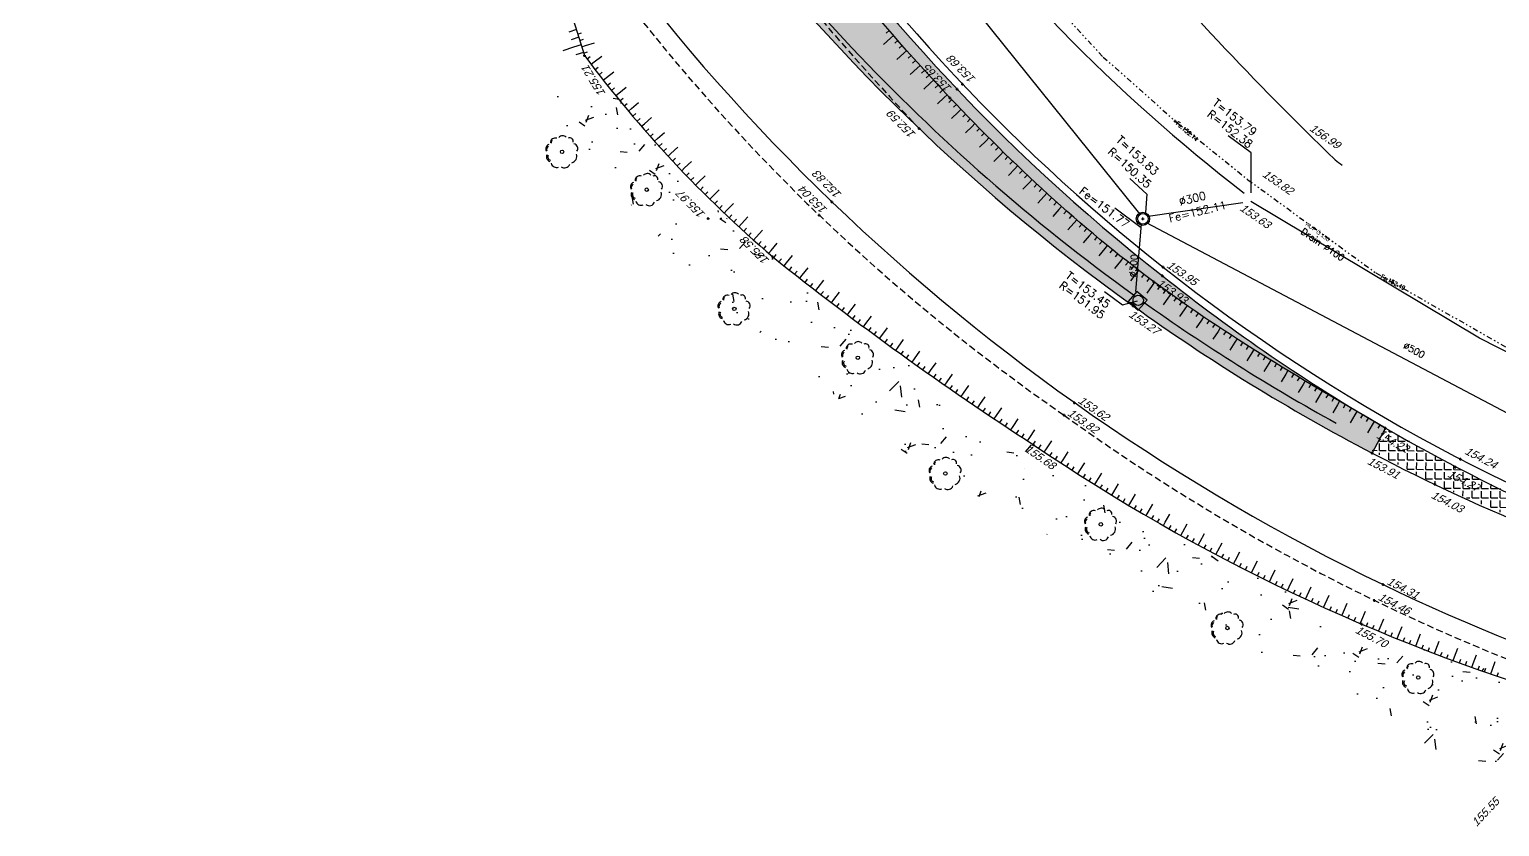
# Model space of a CAD drawing. Header units: metres. Extents: x 1633075 to 1634601, y 8175308 to 8177203.
# Drawn here: x 1633839.8 to 1633950.1, y 8175805.4 to 8175865.3 of the extents above; entities that cross this region are included whole.
import ezdxf

# ---------------------------------------------------------------- set-up
doc = ezdxf.new("R2010")
doc.units = ezdxf.units.M
doc.header["$LTSCALE"] = 2
doc.header["$PDMODE"] = 2
doc.header["$PDSIZE"] = 0.1
for name, pattern in [('211', [0.5, 0.2, -0.1, 0, -0.1, 0, -0.1]), ('31', [2, 1, 1]), ('CACHE', [0.375, 0.25, -0.125]), ('CONTINU', [0])]:
    doc.linetypes.add(name, pattern=pattern)
for name, color, linetype in [('C15785 - BET-LAV', 252, 'Continuous'), ('C15785 - BORDURES', 7, 'CONTINU'), ('C15785 - BTALUS', 3, 'CACHE'), ('C15785 - DBA', 252, 'Continuous'), ('C15785 - EAUP', 5, 'CONTINU'), ('C15785 - EP', 4, 'Continuous'), ('C15785 - HTALUS', 7, 'Continuous'), ('C15785 - POINT 2D', 7, 'Continuous'), ('C15785 - Talus', 7, 'Continuous'), ('C15785 - VEGET', 3, 'Continuous'), ('C15785 - Z', 7, 'Continuous')]:
    doc.layers.add(name, color=color, linetype=linetype)
doc.styles.add('SIMPLEX', font='simplex_.ttf', dxfattribs={"height": 0.6})
doc.styles.get("Standard").update_dxf_attribs({"font": 'arial.ttf'})

# ---------------------------------------------------------------- blocks, each defined once
blk = doc.blocks.new('BL19')
at = {"color": 0}
for p, q in [((0.5, 1), (-0.5, 1)), ((-0.5, 1), (-0.5, 0)), ((-0.5, 0), (0.5, 0)), ((0.5, 0), (0.5, 1))]:
    blk.add_line(p, q, dxfattribs=at)
for centre, major_axis, ratio, start_param, end_param in [((0.007987056290517103, -0.967128892345943), (0.7419283081162399, 0.7419283081162398), 0.9999999999999996, 0.3871549074017923, 1.183656473595088), ((0.0094878006115664, 0.5538466635999967), (-0.2749859704721065, 0.2749859704721066), 0.9999999999999997, 3.926990816987241, 10.21017612416683)]:
    blk.add_ellipse(centre, major_axis=major_axis, ratio=ratio, start_param=start_param, end_param=end_param, dxfattribs=at)
blk = doc.blocks.new('TALB150A')
blk.add_line((-5.684341886080801e-14, -0.6000000000000796), (-5.684341886080801e-14, -1.450000000000074))
blk = doc.blocks.new('TALB150B')
blk.add_line((0, 0), (-5.684341886080801e-14, -0.6000000000000796))
blk = doc.blocks.new('TALH100A')
blk.add_line((-2.842170943040401e-14, 0.2999999999999545), (-2.842170943040401e-14, 0.9999999999999432))
blk = doc.blocks.new('TALH100B')
blk.add_line((0, 0), (-2.842170943040401e-14, 0.3000000000000398))
blk = doc.blocks.new('ARBN')
blk.add_circle((0, 0), 0.05166912250937725)
for centre, radius, start, end in [((-0.08813382488631305, 0.2696814496688376), 0.1936601571511604, 62.92893464204586, 157.9234280122116), ((0.1585353931734517, 0.2880308324540692), 0.1619728398725714, 10.55147989646726, 118.768402535106), ((-0.3810020533201168, -0.07935809514333414), 0.1056654373305003, 125.554758999106, 253.3511839663713), ((-0.3126500029450767, 0.1492486390419572), 0.140885662000573, 102.3805648393203, 218.151866238995), ((0.3298562606091764, 0.1153488557991977), 0.1628429723008049, 331.4172107930976, 69.76137980675432), ((-0.2360595878422487, -0.2367818182905239), 0.1502500638533923, 182.299654709591, 276.8337978166045), ((-0.02658141235889389, -0.3353766432625207), 0.1466709214631529, 208.1993043178909, 316.9403264041114), ((0.006541871729211834, -0.3804569250353325), 0.06889076082943216, 259.4414286052496, 333.9218880594807), ((0.2020292260810379, -0.3036712558201771), 0.1365100316632688, 247.1419182639337, 348.9634276234216), ((0.2211296584169986, -0.2921749988505553), 0.1037072344353969, 254.3160041571896, 338.7252898662854), ((0.3422368134760632, -0.1061043129320751), 0.1040025391998304, 287.3579725477523, 32.93910348694094), ((0.3350811140043675, -0.1053584582410849), 0.151315357067356, 294.7171927993156, 29.50613634678164)]:
    blk.add_arc(centre, radius, start, end)
blk = doc.blocks.new('TAMPON')
blk.add_circle((0, 0), 0.5000000000000081)
blk = doc.blocks.new('T1')
at = {"linetype": '31'}
blk.add_point((0, 0), dxfattribs=at)

msp = doc.modelspace()

# ---------------------------------------------------------------- hatches: boundary and pattern name
at = {"layer": 'C15785 - BET-LAV'}
h = msp.add_hatch(dxfattribs=at)
h.set_pattern_fill('ANGLE', color=256, scale=0.1, angle=-0.4999728602481609, style=0)
h.set_pattern_definition([(359.5000271397518, (1050220.127882118, 8061047.713921684), (0.006095154194109408, 0.6984734061475427), [0.508, -0.1905]), (89.50002713975184, (1050220.127882118, 8061047.713921684), (-0.6984734061475427, 0.00609515419410945), [0.508, -0.1905])])
h.paths.add_polyline_path([(1633974.133979173, 8175820.955711443), (1633966.688207924, 8175822.888990422), (1633960.831692564, 8175824.706602063), (1633952.587398763, 8175827.94375839), (1633945.186129218, 8175831.164901488), (1633940.49505983, 8175833.634931774), (1633941.556681527, 8175835.334507509), (1633946.822237718, 8175832.381607512), (1633952.480022768, 8175829.700479814), (1633957.947888329, 8175827.155915347), (1633961.709004678, 8175825.728967798), (1633967.640770837, 8175823.558655545), (1633973.309566405, 8175821.829912316), (1633974.206396467, 8175821.670617964)])
at = {"layer": 'C15785 - VEGET'}
h = msp.add_hatch(dxfattribs=at)
h.set_pattern_fill('AR-SAND', color=256, scale=0.06, angle=-0.4999728602481609, style=0)
h.set_pattern_definition([(37.00002713975184, (1050220.127882118, 8061047.713921684), (-0.07037432165777378, 2.9372053422972), [0, -2.31648, 0, -2.5908, 0, -2.4765]), (7.000027139751841, (1050220.127882118, 8061047.713921684), (2.734567372090471, 4.277251446369061), [0, -1.24968, 0, -2.08788, 0, -0.8001]), (327.0000271397518, (1050218.253433486, 8061047.730278862), (4.745848775445873, -0.0327907102531043), [0, -0.7619999999999999, 0, -2.7432, 0, -3.5814]), (317.0000271397518, (1050218.253433486, 8061047.730278862), (4.592836060792276, 1.297547969350682), [0, -0.3809999999999999, 0, -1.79832, 0, -2.0574])])
h.paths.add_polyline_path([(1633876.173965175, 8175919.19665047, 0.0176909551812648), (1633873.26502008, 8175928.154375158, 0.00393375901130375), (1633871.895551163, 8175931.961908477), (1633863.484894207, 8175931.575973542, -0.008362793650172782), (1633866.332762182, 8175923.685696334, -0.02367538296582344), (1633867.774529314, 8175919.297948331, 0.02341533566473241), (1633878.122754212, 8175895.212732092, 0.03461962007728092), (1633889.411985875, 8175877.312540002, 0.0792420508653723), (1633922.594053573, 8175844.514742563, 0.03548567988739168), (1633940.50834979, 8175833.469000768), (1633941.521716828, 8175835.340229307, -0.03686657391924386), (1633924.781822815, 8175846.770737851, -0.0820364816967613), (1633893.639546981, 8175880.68177836, -0.0729392642208358)])
h = msp.add_hatch(dxfattribs=at)
h.set_pattern_fill('AR-CONC', color=256, scale=0.035, angle=-0.4999728602481609, style=0)
h.set_pattern_definition([(49.50002713975183, (1050220.127882118, 8061047.713921684), (6.371352654416619, -0.6134881683319738), [0.6667500000000001, -7.334250000000001]), (354.5000271397518, (1050220.127882118, 8061047.713921684), (-1.175100923573329, 6.697491496471878), [0.5334, -5.867399999999999]), (99.95102713975183, (1050220.658826224, 8061047.662797936), (5.196274516999495, 6.083972694835725), [0.5666500000000001, -6.233150000000001]), (45.68422713975185, (1050220.143397056, 8061049.491853991), (9.474564967000285, -1.554216290808941), [1.000125, -11.001375]), (96.1356271397518, (1050220.932943442, 8061049.362336929), (8.384398628298992, 8.587058608628915), [0.849975, -9.349725000000001]), (350.6840271397518, (1050220.143397056, 8061049.491853991), (8.384411491194019, 8.587043164767703), [0.8001, -8.801100000000002]), (20.50002713975184, (1050221.028484475, 8061049.039613444), (5.27508562677303, -3.625461902963208), [0.66675, -7.33425]), (325.5000271397519, (1050221.028484475, 8061049.039613444), (2.219241883372662, 6.427458283721534), [0.5334, -5.867399999999999]), (70.95142713975186, (1050221.468072386, 8061048.737492571), (7.494313026502943, 2.802010861562338), [0.5666499999999999, -6.233149999999999]), (37.00002713975184, (1050220.127882118, 8061047.713921684), (0.1339211354867584, 2.958370389901835), [0, -5.79628, 0, -5.956300000000001, 0, -5.889625000000001]), (7.000027139751841, (1050220.127882118, 8061047.713921684), (2.369195513627876, 3.485779085453286), [0, -3.39598, 0, -5.66293, 0, -2.244725]), (327.0000271397518, (1050218.145487596, 8061047.73122084), (4.743740521751058, -0.2419094230512623), [0, -2.2225, 0, -6.934200000000001, 0, -9.20115]), (317.0000271397518, (1050217.256521443, 8061047.738978309), (5.192089518912081, 0.8446528502552583), [0, -2.88925, 0, -4.605020000000001, 0, -6.53415])])
h.paths.add_polyline_path([(1633881.442360567, 8175863.294549785), (1633878.701927675, 8175859.143292597), (1633889.881435968, 8175846.438775501), (1633905.969409604, 8175833.027898725), (1633928.176261265, 8175820.625266005), (1633950.993382243, 8175808.100541878), (1633955.726392497, 8175813.123432573), (1633955.273754267, 8175815.000453786), (1633939.724341467, 8175820.636353498), (1633927.560806497, 8175826.204240298), (1633915.104894829, 8175834.100696937), (1633907.086374756, 8175839.255281716), (1633899.825394682, 8175844.361429721), (1633895.55606691, 8175848.186817517), (1633889.015390817, 8175853.745098541)])

# ---------------------------------------------------------------- linework, layer by layer
at = {"layer": 'C15785 - BET-LAV'}
msp.add_lwpolyline([(1633940.50834979, 8175833.469000768), (1633941.521716828, 8175835.340229307)], dxfattribs=at)
at = {"layer": 'C15785 - BORDURES'}
for centre, radius, start, end in [((1634008.842834521, 8175965.143417065), 156.7767238395736, 207.8804559898846, 226.0217336463407), ((1634008.826740803, 8175964.942080393), 148.1175885688729, 216.2721547826215, 234.3952250019512), ((1634010.697264127, 8175967.578468909), 159.8170814289028, 226.149510111879, 244.2781575995102), ((1634009.271514938, 8175965.040872221), 148.4571663438899, 234.2778566554662, 242.4071643271236), ((1634009.271514938, 8175965.040872221), 148.4571663438899, 242.4071643271236, 253.4353350196711), ((1634009.182793903, 8175964.387681709), 156.2851814858794, 244.2706765769376, 260.0963121089568)]:
    msp.add_arc(centre, radius, start, end, dxfattribs=at)
at = {"layer": 'C15785 - BTALUS'}
for centre, radius, start, end in [((1634110.670821326, 8176048.59884287), 279.4076614910987, 217.7526141328965, 223.059693777492), ((1634001.60771147, 8175958.115186962), 148.0775192424687, 215.9777512128846, 235.3451824397075), ((1634009.209968603, 8175963.697297046), 157.0223998114847, 234.2214703934405, 250.7336776664017)]:
    msp.add_arc(centre, radius, start, end, dxfattribs=at)
at = {"layer": 'C15785 - DBA'}
for centre, radius, start, end in [((1634011.856541476, 8175957.991297772), 141.2516179698147, 213.1831941138988, 231.9425626368476), ((1634012.72801677, 8175958.705827842), 141.8126020911717, 213.3805425627474, 231.7035301457735), ((1634010.559104029, 8175954.41794383), 137.6432451213502, 231.4508648702259, 239.8962364708492), ((1634011.830001213, 8175957.634167621), 140.4150256407942, 231.7201110807995, 251.7890390409307), ((1634010.559104029, 8175954.41794383), 137.6432451213502, 239.8962364708492, 251.8482674545146)]:
    msp.add_arc(centre, radius, start, end, dxfattribs=at)
at = {"layer": 'C15785 - EAUP', "linetype": '211'}
msp.add_lwpolyline([(1633871.45956627, 8175957.5622493, -0.015597), (1633878.19184945, 8175942.16790235, -0.002104), (1633884.992922755, 8175923.499509454), (1633887.650635028, 8175914.823895116), (1633890.605439884, 8175907.248360007), (1633894.478976976, 8175898.634163862), (1633899.027139187, 8175890.403275505), (1633903.619266312, 8175883.213648325), (1633907.709579027, 8175877.529882391), (1633913.495886826, 8175870.577331398), (1633920.333997737, 8175863.187078834), (1633925.747204213, 8175858.384756049), (1633931.191777108, 8175853.981177025), (1633940.775551561, 8175846.996534474), (1633950.5837747, 8175841.410077497)], format="xyb", dxfattribs=at)
at = {"layer": 'C15785 - EP'}
for p, q in [((1633923.076003638, 8175851.420773839), (1633889.240915589, 8175893.543216988)), ((1633923.70436529, 8175851.237878167), (1633930.804788564, 8175852.267065205, 153.7933624043117)), ((1633923.197504035, 8175850.365819992), (1633921.220308603, 8175851.837102993)), ((1633922.793633185, 8175845.604398874), (1633923.220465599, 8175850.636524541)), ((1633972.850463556, 8175824.706108114), (1633923.58955306, 8175850.747700033))]:
    msp.add_line(p, q, dxfattribs=at)
at = {"layer": 'C15785 - EP', "flags": 128}
for points in [[(1633916.420877902, 8175865.998495869), (1633917.213209773, 8175865.178406294), (1633918.012784249, 8175864.364635277), (1633918.819549974, 8175863.557247884), (1633919.633460364, 8175862.756305013), (1633920.453401911, 8175861.962878633), (1633921.283447572, 8175861.179628116), (1633922.121458943, 8175860.402065365), (1633922.966341565, 8175859.631246864), (1633923.81803736, 8175858.867240401), (1633924.676499025, 8175858.11009692), (1633925.54166183, 8175857.359884249), (1633926.413475897, 8175856.616659254), (1633927.291889426, 8175855.880474998), (1633928.176834605, 8175855.151397835), (1633929.068264958, 8175854.429480105), (1633929.966112393, 8175853.714783237), (1633930.901662063, 8175852.982845717)], [(1633931.424282566, 8175852.99704155), (1633931.443906755, 8175855.986669709), (1633929.715469301, 8175857.272845372)], [(1633922.346748375, 8175854.072671182), (1633923.619087105, 8175852.895351596), (1633923.512432725, 8175851.51467022)], [(1633955.789469286, 8175838.420073892), (1633948.570099772, 8175842.084014739), (1633931.420391807, 8175852.336648468)], [(1633920.440630245, 8175845.582126252), (1633921.773996699, 8175844.589933288), (1633922.918519785, 8175844.890656762)]]:
    msp.add_lwpolyline(points, dxfattribs=at)
at = {"layer": 'C15785 - EP'}
msp.add_circle((1633923.317079204, 8175851.04668209), 0.4, dxfattribs=at)
for radius, start, end in [(148.2999904516458, 212.379504786439, 234.1944926474536), (148.2999904516574, 234.4985391771272, 241.1169875787362)]:
    msp.add_arc((1634009.438184445, 8175965.570378922), radius, start, end, dxfattribs=at)
at = {"layer": 'C15785 - HTALUS'}
msp.add_lwpolyline([(1633762.489832823, 8176040.694291003, -0.05205411728073604), (1633791.410131908, 8176019.516124372, -0.05777829676713876), (1633823.522133108, 8175984.652585711, -0.05309157021593706), (1633847.764298709, 8175943.195468687, -0.01163730133999789), (1633857.504520354, 8175918.53953619), (1633856.514372114, 8175911.650914015), (1633857.21707117, 8175906.685593177), (1633862.493710864, 8175905.131489723, 0.03840078626314156), (1633876.920957178, 8175877.707552574), (1633881.442360567, 8175863.294549785, 0.05574299518658828), (1633895.55606691, 8175848.186817517, 0.02448164180367393), (1633915.104894829, 8175834.100696937, 0.07651651151680827), (1633955.273754267, 8175815.000453786), (1633955.726392497, 8175813.123432573), (1633950.993382243, 8175808.100541878)], format="xyb", dxfattribs=at)
at = {"layer": 'C15785 - HTALUS', "flags": 128}
msp.add_lwpolyline([(1633891.108136, 8175933.977179), (1633894.606481886, 8175924.447007094), (1633895.487134743, 8175921.309202997), (1633900.971814487, 8175904.058686567, 0.09601277474787358), (1633920.627755886, 8175873.712012224, 0.02468383364235801), (1633937.725185, 8175855.475828, 0.001345975611540915), (1633938.26093138, 8175855.077332615, 0.001345975611540915)], format="xyb", dxfattribs=at)
at = {"layer": 'C15785 - HTALUS'}
msp.add_spline([(1633941.521716828, 8175835.340229307), (1633924.143876597, 8175846.321287495), (1633908.847818601, 8175860.133287705), (1633892.879618548, 8175880.197208681), (1633883.397512142, 8175897.291358583), (1633871.933496491, 8175927.870983326), (1633863.325613216, 8175950.187304505), (1633850.8927077, 8175973.31207171), (1633838.350882208, 8175992.57895698), (1633817.917748953, 8176017.723626059), (1633802.257570014, 8176032.422092477), (1633785.952238632, 8176045.344833049), (1633766.956009015, 8176055.861911334), (1633741.614254158, 8176061.18464478), (1633720.964490072, 8176060.288528722)], degree=3, dxfattribs=at)
at = {"layer": 'C15785 - POINT 2D'}
for p in [(1633881.442360567, 8175863.294549785), (1633909.794796911, 8175861.15806333), (1633908.847818601, 8175860.133287705), (1633909.382435497, 8175860.774647024), (1633906.52363568, 8175857.830480995), (1633899.979357371, 8175852.326377215), (1633890.710947079, 8175851.059205691), (1633890.710947079, 8175851.059205691), (1633899.031544894, 8175851.320609593), (1633923.317079204, 8175851.04668209), (1633895.55606691, 8175848.186817517), (1633924.781822817, 8175846.770737849), (1633924.842396677, 8175847.409233587), (1633924.143876597, 8175846.321287495), (1633922.594053568, 8175844.514742566), (1633918.197500834, 8175837.2508306), (1633917.406240887, 8175836.307699276), (1633941.521716828, 8175835.340229307), (1633915.104894829, 8175834.100696937), (1633940.50834979, 8175833.469000768), (1633946.771288949, 8175832.403309399), (1633947.138589338, 8175833.009127378), (1633945.222151968, 8175831.13377893), (1633941.336241117, 8175823.597400697), (1633940.678934093, 8175822.419091538), (1633939.724341467, 8175820.636353498)]:
    msp.add_point(p, dxfattribs=at)

# ---------------------------------------------------------------- block references
at = {"layer": 'C15785 - EAUP', "rotation": 233.4802501261011}
msp.add_blockref('T1', (1633925.747204213, 8175858.384756049), dxfattribs=at)
at = {"layer": 'C15785 - EP'}
for name, p, rotation in [('TAMPON', (1633923.317079204, 8175851.04668209), 359.5000271160415), ('BL19', (1633922.594053568, 8175844.514742566), 319.2335579984967)]:
    msp.add_blockref(name, p, dxfattribs=dict(at, rotation=rotation))
at = {"layer": 'C15785 - Talus'}
for name, p, rotation in [('TALB150B', (1633880.83168041, 8175865.241231834), 287.4168019072252), ('TALB150B', (1633881.011272775, 8175864.668740277), 287.4168019072252), ('TALH100B', (1633880.935506342, 8175864.910263034), 287.4168019072252), ('TALH100B', (1633881.085166647, 8175864.433186737), 287.4168019072252), ('TALH100A', (1633881.234826951, 8175863.95611044), 287.4168019072252), ('TALH100A', (1633904.610370723, 8175864.79664824), 131.1135187703151), ('TALH100B', (1633904.28221946, 8175865.173869596), 130.9274592632197), ('TALH100B', (1633904.610370723, 8175864.79664824), 131.1135187703151), ('TALH100B', (1633904.939743666, 8175864.420490519), 131.2987098054425), ('TALB150A', (1633881.19086514, 8175864.096248721), 287.4168019072252), ('TALB150B', (1633881.19086514, 8175864.096248721), 287.4168019072252), ('TALB150B', (1633881.370457506, 8175863.523757164), 287.4168019072252), ('TALH100B', (1633881.234826951, 8175863.95611044), 287.4168019072252), ('TALH100B', (1633881.384487255, 8175863.479034143), 287.4168019072252), ('TALH100B', (1633881.625902116, 8175863.04889289), 306.8595474652722), ('TALH100A', (1633881.926903692, 8175862.64964679), 307.1675525350208), ('TALH100A', (1633905.602129655, 8175863.671348782), 131.6665005832757), ('TALH100B', (1633905.270332051, 8175864.045392115), 131.4830359469661), ('TALH100B', (1633905.602129655, 8175863.671348782), 131.6665005832757), ('TALH100B', (1633905.935130258, 8175863.298356347), 131.8491072821279), ('TALH100B', (1633881.926903692, 8175862.64964679), 307.1675525350208), ('TALH100B', (1633882.230047137, 8175862.252024544), 307.4755575618065), ('TALH100A', (1633882.842724529, 8175861.461697536), 308.0915676353651), ('TALH100A', (1633906.604699365, 8175862.555525747), 132.2117520452368), ('TALH100B', (1633906.269327647, 8175862.926410708), 132.0308595082548), ('TALH100B', (1633906.604699365, 8175862.555525747), 132.2117520452368), ('TALH100B', (1633906.941223281, 8175862.185714618), 132.3917801168762), ('TALH100B', (1633882.53532369, 8175861.856037646), 307.7835625880934), ('TALH100B', (1633882.842724529, 8175861.461697536), 308.0915676353651), ('TALH100B', (1633883.152240772, 8175861.069015612), 308.3995726584125), ('TALH100A', (1633907.617710706, 8175861.449287299), 132.7492626158714), ('TALH100B', (1633907.278895146, 8175861.816970645), 132.5709486705905), ('TALH100B', (1633907.617710706, 8175861.449287299), 132.7492626158714), ('TALH100B', (1633907.957666171, 8175861.082657687), 132.9267271010293), ('TALH100B', (1633883.463863473, 8175860.678003221), 308.707577709166), ('TALH100B', (1633883.777583627, 8175860.288671662), 309.015582763467), ('TALH100A', (1633883.777583627, 8175860.288671662), 309.015582763467), ('TALH100B', (1633884.093392169, 8175859.901032186), 309.3235878026414), ('TALH100A', (1633908.640981523, 8175860.352532946), 133.279127703533), ('TALH100B', (1633908.298761124, 8175860.717071457), 133.1033488743654), ('TALH100B', (1633908.640981523, 8175860.352532946), 133.279127703533), ('TALH100B', (1633908.984314037, 8175859.989046142), 133.454376596524), ('TALH100B', (1633884.411279972, 8175859.515095997), 309.6315928203673), ('TALH100B', (1633884.73123785, 8175859.130874245), 309.9395978523826), ('TALH100A', (1633884.73123785, 8175859.130874245), 309.9395978523826), ('TALH100B', (1633885.053256556, 8175858.748378035), 310.2476029076404), ('TALH100A', (1633909.674341974, 8175859.265269459), 133.8128382299563), ('TALH100B', (1633909.328762542, 8175859.626617588), 133.6320359315638), ('TALH100B', (1633909.674341974, 8175859.265269459), 133.8128382299563), ('TALH100B', (1633910.021069458, 8175858.905023606), 133.9967968442573), ('TALH100B', (1633885.377326786, 8175858.36761842), 310.5556079502293), ('TALH100B', (1633885.703439173, 8175857.988606404), 310.8636129849027), ('TALH100A', (1633885.703439173, 8175857.988606404), 310.8636129849027), ('TALH100B', (1633886.031584294, 8175857.611352937), 311.1716180370926), ('TALH100A', (1633910.718042521, 8175858.187921376), 134.374240381705), ('TALH100B', (1633910.368964591, 8175858.545899495), 134.1839266018453), ('TALH100B', (1633910.718042521, 8175858.187921376), 134.374240381705), ('TALH100B', (1633911.068318368, 8175857.831113642), 134.5677511769691), ('TALH100B', (1633886.361752666, 8175857.235868924), 311.4796230674218), ('TALH100B', (1633886.693934748, 8175856.862165215), 311.7876280966127), ('TALH100A', (1633886.693934748, 8175856.862165215), 311.7876280966127), ('TALH100B', (1633887.028120941, 8175856.490252609), 312.0956331351071), ('TALH100A', (1633911.772522724, 8175857.121109061), 134.9644159097595), ('TALH100B', (1633911.419806812, 8175857.475501245), 134.7644719525019), ('TALH100B', (1633911.772522724, 8175857.121109061), 134.9644159097595), ('TALH100B', (1633912.126480863, 8175856.767962188), 135.1675963658615), ('TALH100B', (1633887.364301586, 8175856.120141854), 312.4036381933826), ('TALH100B', (1633887.70246697, 8175855.751843643), 312.7116432136019), ('TALH100A', (1633887.70246697, 8175855.751843643), 312.7116432136019), ('TALH100B', (1633888.042607319, 8175855.385368623), 313.0196482823333), ('TALH100A', (1633912.838182562, 8175856.065505646), 135.5837203864716), ('TALH100B', (1633912.48169593, 8175856.416085898), 135.3740266891294), ('TALH100B', (1633912.838182562, 8175856.065505646), 135.5837203864716), ('TALH100B', (1633913.195959172, 8175855.716243329), 135.7966931513016), ('TALH100B', (1633888.384712805, 8175855.020727382), 313.327653308451), ('TALH100B', (1633888.72877354, 8175854.657930458), 313.6356583483129), ('TALH100A', (1633888.72877354, 8175854.657930458), 313.6356583483129), ('TALH100B', (1633889.074779583, 8175854.296988335), 313.9436633853584), ('TALH100A', (1633913.915462231, 8175855.021755239), 136.2325439226621), ('TALH100B', (1633913.555048017, 8175855.368317359), 136.0129633601505), ('TALH100B', (1633913.915462231, 8175855.021755239), 136.2325439226621), ('TALH100B', (1633914.27721458, 8175854.676584899), 136.4554474822519), ('TALH100B', (1633914.640317795, 8175854.332834377), 136.6816866477191), ('TALH100B', (1633889.422720935, 8175853.937911443), 314.2516684321995), ('TALH100B', (1633889.772587541, 8175853.580710161), 314.5596734560193), ('TALH100A', (1633889.772587541, 8175853.580710161), 314.5596734560193), ('TALH100B', (1633890.124369289, 8175853.225394809), 314.8676784897361), ('TALH100A', (1633890.833637497, 8175852.520462914), 315.483688570917), ('TALH100A', (1633915.004784564, 8175853.990531816), 136.9112739318775), ('TALH100B', (1633915.004784564, 8175853.990531816), 136.9112739318775), ('TALH100B', (1633915.370627529, 8175853.649705476), 137.1442216275882), ('TALH100B', (1633915.737859277, 8175853.310383735), 137.3805419037907), ('TALH100B', (1633890.478056015, 8175852.871975656), 315.1756835387915), ('TALH100B', (1633890.833637497, 8175852.520462914), 315.483688570917), ('TALH100B', (1633891.19110346, 8175852.170866743), 315.7916936102744), ('TALH100A', (1633891.911647455, 8175851.477464464), 316.4077037213069), ('TALH100A', (1633916.106492331, 8175852.972595096), 137.620246739267), ('TALH100B', (1633916.106492331, 8175852.972595096), 137.620246739267), ('TALH100B', (1633916.476543528, 8175852.636364223), 137.863350784397), ('TALH100B', (1633916.848034379, 8175852.301711791), 138.1098716078004), ('TALH100B', (1633891.550443574, 8175851.823197244), 316.0996986620784), ('TALH100B', (1633891.911647455, 8175851.477464464), 316.4077037213069), ('TALH100B', (1633892.274704664, 8175851.133678395), 316.7157087239701), ('TALH100A', (1633893.006337047, 8175850.451986073), 317.3317187967581), ('TALH100A', (1633917.22097543, 8175851.96866857), 138.3598194995586), ('TALH100B', (1633917.22097543, 8175851.96866857), 138.3598194995586), ('TALH100B', (1633917.595376779, 8175851.637265733), 138.6132040424296), ('TALH100B', (1633917.971248513, 8175851.307534453), 138.8700344767035), ('TALH100B', (1633892.639604709, 8175850.791848972), 317.0237137772352), ('TALH100B', (1633893.006337047, 8175850.451986073), 317.3317187967581), ('TALH100B', (1633893.374891078, 8175850.114099517), 317.6397238672764), ('TALH100B', (1633893.745256153, 8175849.778199072), 317.9477288890409), ('TALH100A', (1633894.117421568, 8175849.444294443), 318.2557339255418), ('TALH100A', (1633918.348601039, 8175850.979505621), 139.1303199292213), ('TALH100B', (1633918.348601039, 8175850.979505621), 139.1303199292213), ('TALH100B', (1633918.727450442, 8175850.653205252), 139.3940729815956), ('TALH100B', (1633919.10780787, 8175850.328663743), 139.661302519206), ('TALH100B', (1633919.489684376, 8175850.005911589), 139.9320168686349), ('TALH100B', (1633894.117421568, 8175849.444294443), 318.2557339255418), ('TALH100B', (1633894.491376569, 8175849.112395279), 318.5637389884039), ('TALH100B', (1633894.867110349, 8175848.782511172), 318.8717440269216), ('TALH100A', (1633895.244612051, 8175848.454651654), 319.1797490565266), ('TALH100A', (1633919.489684376, 8175850.005911589), 139.9320168686349), ('TALH100B', (1633919.873094398, 8175849.684976486), 140.2062262787501), ('TALH100A', (1633920.644544199, 8175849.048692174), 140.7651485056174), ('TALH100B', (1633920.258045315, 8175849.365892082), 140.4839355330089), ('TALH100B', (1633920.644544199, 8175849.048692174), 140.7651485056174), ('TALH100B', (1633895.244612051, 8175848.454651654), 319.1797490565266), ('TALH100B', (1633895.62582444, 8175848.131191596), 321.4408883319903), ('TALH100B', (1633896.01712339, 8175847.819927969), 321.5572483025937), ('TALH100B', (1633896.409053667, 8175847.509459658), 321.6736082599874), ('TALH100A', (1633896.409053667, 8175847.509459658), 321.6736082599874), ('TALH100B', (1633921.032600862, 8175848.733408228), 141.0498703782856), ('TALH100A', (1633921.813455659, 8175848.10869109), 141.6298801461618), ('TALH100B', (1633921.422235984, 8175848.42006299), 141.3381138297782), ('TALH100B', (1633921.813455659, 8175848.10869109), 141.6298801461618), ('TALH100B', (1633922.206263763, 8175847.799328744), 141.9251681965364), ('TALH100B', (1633896.801613654, 8175847.199787944), 321.7899682426366), ('TALH100B', (1633897.194801732, 8175846.890914103), 321.9063282218187), ('TALH100B', (1633897.58861628, 8175846.582839412), 322.0226881858897), ('TALH100A', (1633897.58861628, 8175846.582839412), 322.0226881858897), ('TALH100A', (1633922.996671276, 8175847.18676839), 142.5263083952165), ('TALH100B', (1633922.600664408, 8175847.49201176), 142.2239760817412), ('TALH100B', (1633922.996671276, 8175847.18676839), 142.5263083952165), ('TALH100B', (1633923.394298304, 8175846.883626789), 142.8321691978112), ('TALH100B', (1633897.983055674, 8175846.275565138), 322.1390481479431), ('TALH100B', (1633898.378118286, 8175845.969092552), 322.2554081128332), ('TALH100B', (1633898.773802488, 8175845.663422915), 322.3717681195508), ('TALH100A', (1633898.773802488, 8175845.663422915), 322.3717681195508), ('TALH100B', (1633899.170106646, 8175845.358557489), 322.4881280886058), ('TALH100A', (1633899.964568295, 8175844.751244296), 322.720848007765), ('TALH100A', (1633924.194420707, 8175846.283797503), 143.4543632578635), ('TALH100B', (1633923.793545953, 8175846.582625322), 143.1415512880754), ('TALH100B', (1633924.194420707, 8175846.283797503), 143.4543632578635), ('TALH100B', (1633924.596917501, 8175845.987156772), 143.7638321582923), ('TALH100B', (1633925.000991097, 8175845.692667539), 144.0656927084557), ('TALH100B', (1633899.567029128, 8175845.054497532), 322.6044880410047), ('TALH100B', (1633899.964568295, 8175844.751244296), 322.720848007765), ('TALH100B', (1633900.362722508, 8175844.448799034), 322.8372080020415), ('TALH100A', (1633901.160869501, 8175843.846337414), 323.0699279229485), ('TALH100A', (1633925.406591208, 8175845.400284145), 144.3599168362146), ('TALH100B', (1633925.406591208, 8175845.400284145), 144.3599168362146), ('TALH100B', (1633925.813668019, 8175845.109960216), 144.6464803533067), ('TALH100B', (1633926.222172479, 8175844.821648514), 144.92536286722), ('TALH100B', (1633926.632056213, 8175844.535301045), 145.1965474495254), ('TALH100B', (1633900.761490125, 8175844.147162992), 322.953567986334), ('TALH100B', (1633901.160869501, 8175843.846337414), 323.0699279229485), ('TALH100B', (1633901.560858989, 8175843.546323542), 323.1862879181526), ('TALH100B', (1633901.96145694, 8175843.247122614), 323.3026478756157), ('TALH100A', (1633902.3626617, 8175842.948735861), 323.4190078591022), ('TALH100A', (1633926.632056213, 8175844.535301045), 145.1965474495254), ('TALH100B', (1633927.043271533, 8175844.250869104), 145.4600205099392), ('TALH100B', (1633927.455771432, 8175843.968303323), 145.7157714077213), ('TALH100A', (1633927.869509587, 8175843.687553707), 145.9637923627457), ('TALH100B', (1633927.869509587, 8175843.687553707), 145.9637923627457), ('TALH100B', (1633928.284440354, 8175843.408569679), 146.2040781821182), ('TALH100B', (1633902.3626617, 8175842.948735861), 323.4190078591022), ('TALH100B', (1633902.764471616, 8175842.651164515), 323.5353678388026), ('TALH100B', (1633903.16688503, 8175842.354409805), 323.6517278118337), ('TALH100B', (1633903.569900282, 8175842.058472953), 323.7680877561253), ('TALH100A', (1633903.569900282, 8175842.058472953), 323.7680877561253), ('TALH100B', (1633928.700518761, 8175843.131300119), 146.4366259346658), ('TALH100A', (1633929.117700505, 8175842.8556934), 146.6614350449533), ('TALH100B', (1633929.117700505, 8175842.8556934), 146.6614350449533), ('TALH100B', (1633929.535941939, 8175842.581697424), 146.8785066683124), ('TALH100B', (1633929.955200063, 8175842.309259653), 147.0878438795787), ('TALH100B', (1633903.973515711, 8175841.76335518), 323.8844477628919), ('TALH100B', (1633904.377729651, 8175841.469057702), 324.0008077159781), ('TALH100B', (1633904.782540435, 8175841.175581736), 324.1171677068637), ('TALH100A', (1633904.782540435, 8175841.175581736), 324.1171677068637), ('TALH100B', (1633905.187946395, 8175840.882928491), 324.2335276700873), ('TALH100A', (1633906.000537146, 8175840.300094984), 324.466247608865), ('TALH100A', (1633930.375432511, 8175842.038327146), 147.2894512504057), ('TALH100B', (1633930.375432511, 8175842.038327146), 147.2894512504057), ('TALH100B', (1633930.79659754, 8175841.768846587), 147.4833347236078), ('TALH100B', (1633931.218654015, 8175841.500764313), 147.6695014392672), ('TALH100B', (1633931.641561389, 8175841.234026344), 147.8479595957956), ('TALH100B', (1633905.593945856, 8175840.591099172), 324.3498876186039), ('TALH100B', (1633906.000537146, 8175840.300094984), 324.466247608865), ('TALH100B', (1633906.407718588, 8175840.009917129), 324.5826076029509), ('TALH100A', (1633907.223845204, 8175839.432045195), 324.8153275402825), ('TALH100A', (1633931.641561389, 8175841.234026344), 147.8479595957956), ('TALH100B', (1633932.065279691, 8175840.968578401), 148.0187183328485), ('TALH100B', (1633932.489769506, 8175840.704365943), 148.1817872957593), ('TALH100A', (1633932.914991958, 8175840.441334177), 148.3371768350126), ('TALH100B', (1633932.914991958, 8175840.441334177), 148.3371768350126), ('TALH100B', (1633933.340908685, 8175840.179428087), 148.4848977827909), ('TALH100B', (1633906.815488501, 8175839.720566802), 324.6989675782841), ('TALH100B', (1633907.223845204, 8175839.432045195), 324.8153275402825), ('TALH100B', (1633907.632787013, 8175839.144353501), 324.9316875175502), ('TALH100B', (1633908.042312241, 8175838.857492905), 325.0480474796046), ('TALH100A', (1633908.452419199, 8175838.571464591), 325.1644074320114), ('TALH100B', (1633933.767481826, 8175839.918592451), 148.6249611072585), ('TALH100A', (1633934.194673992, 8175839.658771859), 148.7573780931071), ('TALH100B', (1633934.194673993, 8175839.658771859), 148.7573780931071), ('TALH100B', (1633934.622448253, 8175839.399910734), 148.8821599561831), ('TALH100B', (1633935.050768104, 8175839.141953342), 148.9993178440523), ('TALH100B', (1633908.452419199, 8175838.571464591), 325.1644074320114), ('TALH100B', (1633908.863106196, 8175838.286269736), 325.2807674033464), ('TALH100B', (1633909.274371538, 8175838.00190952), 325.3971273994146), ('TALH100B', (1633909.686213528, 8175837.718385113), 325.5134873609452), ('TALH100A', (1633909.686213528, 8175837.718385113), 325.5134873609452), ('TALH100A', (1633935.479597455, 8175838.88484381), 149.1088628926836), ('TALH100B', (1633935.479597455, 8175838.88484381), 149.1088628926836), ('TALH100B', (1633935.908900596, 8175838.628526142), 149.2108057826118), ('TALH100B', (1633936.33864218, 8175838.37294423), 149.3051568890632), ('TALH100A', (1633936.768787198, 8175838.118041866), 149.3919262570375), ('TALH100B', (1633936.768787198, 8175838.118041866), 149.3919262570375), ('TALH100B', (1633937.199300951, 8175837.86376275), 149.4711232252744), ('TALH100B', (1633910.098630468, 8175837.435697686), 325.6298473452195), ('TALH100B', (1633910.511620658, 8175837.153848405), 325.7462073217098), ('TALH100B', (1633910.925182393, 8175836.872838431), 325.8625672672958), ('TALH100A', (1633910.925182393, 8175836.872838431), 325.8625672672958), ('TALH100B', (1633911.339313968, 8175836.592668924), 325.9789272546157), ('TALH100A', (1633912.169279803, 8175836.034855929), 326.21164718033), ('TALH100B', (1633937.630149028, 8175837.610050507), 149.5427567246763), ('TALH100A', (1633938.061297278, 8175837.35684869), 149.6068349641344), ('TALH100B', (1633938.061297278, 8175837.35684869), 149.6068349641344), ('TALH100B', (1633938.492711789, 8175837.104100793), 149.6633653760447), ('TALH100B', (1633938.924358858, 8175836.851750257), 149.7123546723906), ('TALH100B', (1633911.754013675, 8175836.313341039), 326.0952872456515), ('TALH100B', (1633912.169279803, 8175836.034855929), 326.21164718033), ('TALH100B', (1633912.58511064, 8175835.757214742), 326.3280071683484), ('TALH100B', (1633913.001504471, 8175835.480418622), 326.4443671421257), ('TALH100A', (1633913.418459579, 8175835.204468713), 326.5607271227781), ('TALH100A', (1633939.356204967, 8175836.59974048), 149.7538088529652), ('TALH100B', (1633939.356204967, 8175836.59974048), 149.7538088529652), ('TALH100B', (1633939.788216755, 8175836.348014821), 149.7877329743278), ('TALH100B', (1633940.220360996, 8175836.096516609), 149.8141311738387), ('TALH100A', (1633940.652604568, 8175835.845189149), 149.833006862115), ('TALH100B', (1633940.652604568, 8175835.845189149), 149.833006862115), ('TALH100B', (1633941.08491443, 8175835.593975729), 149.8443623022343), ('TALH100B', (1633913.418459579, 8175835.204468713), 326.5607271227781), ('TALH100B', (1633913.835974243, 8175834.929366152), 326.6770870796341), ('TALH100B', (1633914.254046742, 8175834.655112073), 326.7934470485761), ('TALH100B', (1633914.672675351, 8175834.381707607), 326.9098070508825), ('TALH100A', (1633914.672675351, 8175834.381707607), 326.9098070508825), ('TALH100B', (1633941.517257593, 8175835.342819625), 149.8481989768689), ('TALH100B', (1633915.091858344, 8175834.109153883), 327.0261670111914), ('TALH100B', (1633915.506118106, 8175833.829179284), 326.007768481834), ('TALH100B', (1633915.921152081, 8175833.55034859), 326.2037523083289), ('TALH100A', (1633915.921152081, 8175833.55034859), 326.2037523083289), ('TALH100B', (1633916.337137384, 8175833.272939175), 326.3997361357079), ('TALH100A', (1633917.171942496, 8175832.722397146), 326.7917037373595), ('TALH100B', (1633916.754069149, 8175832.996954285), 326.5957199481921), ('TALH100B', (1633917.171942496, 8175832.722397146), 326.7917037373595), ('TALH100B', (1633917.590752536, 8175832.449270974), 326.9876875915544), ('TALH100B', (1633918.01049437, 8175832.177578962), 327.1836714204962), ('TALH100A', (1633918.431163087, 8175831.907324291), 327.3796552230658), ('TALH100B', (1633918.431163087, 8175831.907324291), 327.3796552230658), ('TALH100B', (1633918.852753764, 8175831.638510122), 327.5756390576681), ('TALH100B', (1633919.275261468, 8175831.3711396), 327.7716228785667), ('TALH100B', (1633919.698681256, 8175831.105215853), 327.9676066754026), ('TALH100A', (1633919.698681256, 8175831.105215853), 327.9676066754026), ('TALH100A', (1633920.974363533, 8175830.316156296), 328.5555581569014), ('TALH100B', (1633920.123008175, 8175830.840741994), 328.1635905379688), ('TALH100B', (1633920.548237259, 8175830.577721115), 328.3595743512811), ('TALH100B', (1633920.974363533, 8175830.316156296), 328.5555581569014), ('TALH100B', (1633921.401382011, 8175830.056050596), 328.7515419685979), ('TALH100A', (1633922.258075586, 8175829.540228709), 329.1435096131506), ('TALH100B', (1633921.829287698, 8175829.797407058), 328.9475258213965), ('TALH100B', (1633922.258075586, 8175829.540228709), 329.1435096131506), ('TALH100B', (1633922.687740658, 8175829.284518557), 329.3394934313542), ('TALH100B', (1633923.118277888, 8175829.030279594), 329.5354772721943), ('TALH100B', (1633923.549682238, 8175828.777514797), 329.7314610925356), ('TALH100A', (1633923.549682238, 8175828.777514797), 329.7314610925356), ('TALH100B', (1633923.98194866, 8175828.526227119), 329.927444934536), ('TALH100B', (1633924.415072097, 8175828.276419505), 330.1234287617286), ('TALH100B', (1633924.849047482, 8175828.028094875), 330.3194125439347), ('TALH100A', (1633924.849047482, 8175828.028094875), 330.3194125439347), ('TALH100B', (1633925.283869736, 8175827.781256135), 330.5153963833956), ('TALH100A', (1633926.156034492, 8175827.292047858), 330.9073640211893), ('TALH100B', (1633925.719533772, 8175827.535906172), 330.7113801971747), ('TALH100B', (1633926.156034492, 8175827.292047858), 330.9073640211893), ('TALH100B', (1633926.593366791, 8175827.049684047), 331.1033478654087), ('TALH100B', (1633927.031525549, 8175826.808817573), 331.2993316723988), ('TALH100B', (1633927.470505642, 8175826.569451255), 331.4953155183827), ('TALH100A', (1633927.470505642, 8175826.569451255), 331.4953155183827), ('TALH100B', (1633927.910301933, 8175826.331587893), 331.6912993393091), ('TALH100B', (1633928.350909276, 8175826.09523027), 331.8872831367768), ('TALH100B', (1633928.792322516, 8175825.860381152), 332.0832669814044), ('TALH100A', (1633928.792322516, 8175825.860381152), 332.0832669814044), ('TALH100B', (1633929.234536488, 8175825.627043288), 332.2792507932322), ('TALH100B', (1633929.677546019, 8175825.395219406), 332.4752346023483), ('TALH100A', (1633930.121345924, 8175825.16491222), 332.6712184290278), ('TALH100B', (1633930.121345924, 8175825.16491222), 332.6712184290278), ('TALH100B', (1633930.565931012, 8175824.936124424), 332.8672022688511), ('TALH100B', (1633931.01129608, 8175824.708858693), 333.0631860943965), ('TALH100B', (1633931.457435919, 8175824.483117689), 333.2591699074119), ('TALH100A', (1633931.457435919, 8175824.483117689), 333.2591699074119), ('TALH100A', (1633932.800451808, 8175823.815069355), 333.8471213943982), ('TALH100B', (1633931.904345307, 8175824.258904052), 333.4551537339424), ('TALH100B', (1633932.352019016, 8175824.036220406), 333.6511375343575), ('TALH100B', (1633932.800451808, 8175823.815069355), 333.8471213943982), ('TALH100B', (1633933.249638436, 8175823.595453488), 334.0431051846476), ('TALH100B', (1633933.699573645, 8175823.377375374), 334.2390890329608), ('TALH100A', (1633934.15025217, 8175823.160837564), 334.4350728273099), ('TALH100B', (1633934.15025217, 8175823.160837564), 334.4350728273099), ('TALH100B', (1633934.601668739, 8175822.945842591), 334.6310566535656), ('TALH100B', (1633935.053818069, 8175822.732392973), 334.8270405015375), ('TALH100B', (1633935.506694871, 8175822.520491206), 335.0230243126684), ('TALH100A', (1633935.506694871, 8175822.520491206), 335.0230243126684), ('TALH100B', (1633935.960293844, 8175822.310139769), 335.2190081306913), ('TALH100B', (1633936.414609683, 8175822.101341123), 335.4149919622791), ('TALH100A', (1633936.869637073, 8175821.894097712), 335.6109757543186), ('TALH100B', (1633936.869637073, 8175821.894097712), 335.6109757543186), ('TALH100B', (1633937.325370687, 8175821.688411959), 335.8069596160889), ('TALH100B', (1633937.781805196, 8175821.484286273), 336.0029434027519), ('TALH100B', (1633938.238935257, 8175821.281723041), 336.19892722916), ('TALH100A', (1633938.238935257, 8175821.281723041), 336.19892722916), ('TALH100B', (1633938.696755523, 8175821.080724633), 336.3949110533106), ('TALH100A', (1633939.614445236, 8175820.683431678), 336.7868787270024), ('TALH100B', (1633939.155260638, 8175820.881293401), 336.5908948928413), ('TALH100B', (1633939.614445236, 8175820.683431678), 336.7868787270024), ('TALH100B', (1633940.074303944, 8175820.487141779), 336.9828625242325), ('TALH100B', (1633940.534831383, 8175820.292426001), 337.1788463565783), ('TALH100B', (1633940.996022165, 8175820.099286622), 337.3748301591606), ('TALH100A', (1633940.996022165, 8175820.099286622), 337.3748301591606), ('TALH100B', (1633941.457870892, 8175819.907725903), 337.5708140094787), ('TALH100A', (1633942.383520562, 8175819.529349388), 337.9627816524221), ('TALH100B', (1633941.920372162, 8175819.717746084), 337.7667977931169), ('TALH100B', (1633942.383520562, 8175819.529349388), 337.9627816524221), ('TALH100B', (1633942.847310675, 8175819.342538018), 338.1587654677861), ('TALH100B', (1633943.311737073, 8175819.157314162), 338.3547492928316), ('TALH100B', (1633943.776794323, 8175818.973679987), 338.5507331167917), ('TALH100A', (1633943.776794323, 8175818.973679987), 338.5507331167917), ('TALH100B', (1633944.242476983, 8175818.79163764), 338.7467169388265), ('TALH100A', (1633945.175696734, 8175818.432336933), 339.1386845929873), ('TALH100B', (1633944.708779606, 8175818.611189251), 338.9427007629125), ('TALH100B', (1633945.175696734, 8175818.432336933), 339.1386845929873), ('TALH100B', (1633945.643222905, 8175818.255082778), 339.3346683831279), ('TALH100B', (1633946.111352649, 8175818.079428858), 339.5306522373041), ('TALH100B', (1633946.580080488, 8175817.905377232), 339.7266360284922), ('TALH100A', (1633946.580080488, 8175817.905377232), 339.7266360284922), ('TALH100B', (1633947.049400938, 8175817.732929932), 339.9226198654644), ('TALH100A', (1633947.989797702, 8175817.392856371), 340.314587489895), ('TALH100B', (1633947.519308509, 8175817.562088978), 340.1186037118154), ('TALH100B', (1633947.989797702, 8175817.392856371), 340.314587489895), ('TALH100B', (1633948.460863011, 8175817.225234087), 340.5105713227984), ('TALH100B', (1633948.932498927, 8175817.059224089), 340.7065551371909), ('TALH100B', (1633949.40469993, 8175816.89482832), 340.9025390018593), ('TALH100A', (1633949.40469993, 8175816.89482832), 340.9025390018593), ('TALH100B', (1633949.877460496, 8175816.732048702), 341.0985228016947)]:
    msp.add_blockref(name, p, dxfattribs=dict(at, rotation=rotation))
at = {"layer": 'C15785 - VEGET', "xscale": 2.50000000002949, "yscale": 2.50000000002949, "zscale": 2.50000000002949, "rotation": 222.0369205983907}
for p in [(1633879.755455108, 8175856.076005378), (1633886.106388084, 8175853.233782838), (1633892.669699208, 8175844.285285652), (1633901.935674005, 8175840.621394391), (1633908.501301015, 8175831.938285875), (1633920.156836564, 8175828.120837925), (1633929.652558693, 8175820.341091325), (1633943.965614597, 8175816.633161523)]:
    msp.add_blockref('ARBN', p, dxfattribs=at)

# ---------------------------------------------------------------- texts
at = {"layer": 'C15785 - EAUP', "linetype": 'Continuous', "style": 'SIMPLEX'}
for s, rotation, p in [('Fe:152.14', 319.705466553276, (1633925.763872651, 8175858.150441827, 149.779999)), ('Fe:152.49', 332.2584801456929, (1633941.119624002, 8175846.623138756, 149.779999))]:
    msp.add_text(s, height=0.3, rotation=rotation, dxfattribs=at).set_placement(p)
at = {"layer": 'C15785 - EAUP', "linetype": 'Continuous'}
msp.add_text('AUP Ò 150', height=0.3, rotation=323.6152311411142, dxfattribs=at).set_placement((1633935.483536322, 8175850.576608585))
at = {"layer": 'C15785 - EP', "style": 'SIMPLEX'}
for s, height, rotation, p in [('T=153.79', 0.6, 321.897396193982, (1633928.488492595, 8175859.632545214)), ('R=152.38', 0.6, 321.897396193982, (1633928.079137524, 8175858.800652791)), ('T=153.83', 0.6, 317.7917053067194, (1633921.266175036, 8175856.885117239)), ('R=150.35', 0.6, 317.7917053067194, (1633920.631205054, 8175856.006106312)), ('Fe=151.77', 0.6, 322.7947993381446, (1633918.482447924, 8175853.005134658)), ('Fe=152.11', 0.6, 13.97754190164526, (1633925.343291575, 8175850.760086136)), ('%%c300 ', 0.6, 13.97754190164526, (1633926.101404647, 8175852.0311312)), ('Drain %%c100', 0.5, 325.6664284450401, (1633935.109322932, 8175849.97212782)), ('%%c300 ', 0.5, 84.92076154939338, (1633922.783713154, 8175846.653727947)), ('T=153.45', 0.6, 322.8487007747146, (1633917.461580165, 8175846.658035966)), ('R=151.95', 0.6, 322.8487007747146, (1633916.969190906, 8175845.930784914)), ('%%c500 ', 0.5, 331.8037470021639, (1633942.78784317, 8175841.373616922))]:
    msp.add_text(s, height=height, rotation=rotation, dxfattribs=at).set_placement(p)
at = {"layer": 'C15785 - Z', "oblique": 18}
for s, rotation, p in [(' 153.68', 494.8309743666916, (1633910.997311749, 8175861.380863934, 153.681)), (' 155.21', 481.5194669835388, (1633883.168197212, 8175860.24051935, 155.205)), (' 153.65', 494.8309743666916, (1633909.197131973, 8175860.703507748, 153.653)), (' 152.59', 494.8309743666916, (1633906.5025964, 8175857.246917982, 152.588)), (' 156.99', 685.306697110032, (1633935.558947387, 8175857.854117947, 156.986)), (' 152.83', 494.8309743666916, (1633900.931052546, 8175852.735819312, 152.825)), (' 153.82', 685.306697110032, (1633932.021334179, 8175854.409377358, 153.822)), (' 153.04', 494.8309743666916, (1633899.8711068, 8175851.579360498, 153.041)), (' 155.97', 494.8309743666916, (1633890.712517764, 8175851.239198819, 155.97)), (' 153.63', 685.306697110032, (1633930.328776478, 8175851.872059715, 153.63)), (' 155.58', 494.8309743666916, (1633895.509460709, 8175847.778360247, 155.581)), (' 153.95', 685.306697110032, (1633924.843967362, 8175847.589226712, 153.949)), (' 153.93', 685.306697110032, (1633924.08188407, 8175846.221721665, 153.925)), (' 153.27', 685.306697110032, (1633921.997620226, 8175843.891103195, 153.268)), (' 153.62', 685.306697110032, (1633918.199071519, 8175837.430823727, 153.617)), (' 153.82', 685.306697110032, (1633917.407811571, 8175836.487692402, 153.817)), (' 154.22', 692.6509857769659, (1633940.562341482, 8175834.752554924, 154.219)), (' 155.68', 685.306697110032, (1633914.19468594, 8175833.788575135, 155.679)), (' 154.24', 692.6509857769659, (1633947.176548484, 8175833.552233298, 154.241)), (' 153.91', 692.6509857769659, (1633939.874556907, 8175832.79515548, 153.906)), (' 154.27', 692.6509857769659, (1633945.89946196, 8175831.828539761, 154.274)), (' 154.03', 692.6509857769659, (1633944.664089595, 8175830.247477034, 154.031)), (' 154.31', 692.6509857769659, (1633941.337811801, 8175823.777393823, 154.305)), (' 154.46', 692.6509857769659, (1633940.680504777, 8175822.599084662, 154.463)), (' 155.70', 692.6509857769659, (1633938.977414813, 8175820.124700147, 155.696)), (' 155.55', 406.6090036075867, (1633948.177068353, 8175805.22686983, 155.551))]:
    msp.add_text(s, height=0.6, rotation=rotation, dxfattribs=at).set_placement(p)

doc.saveas('drawing.dxf')
